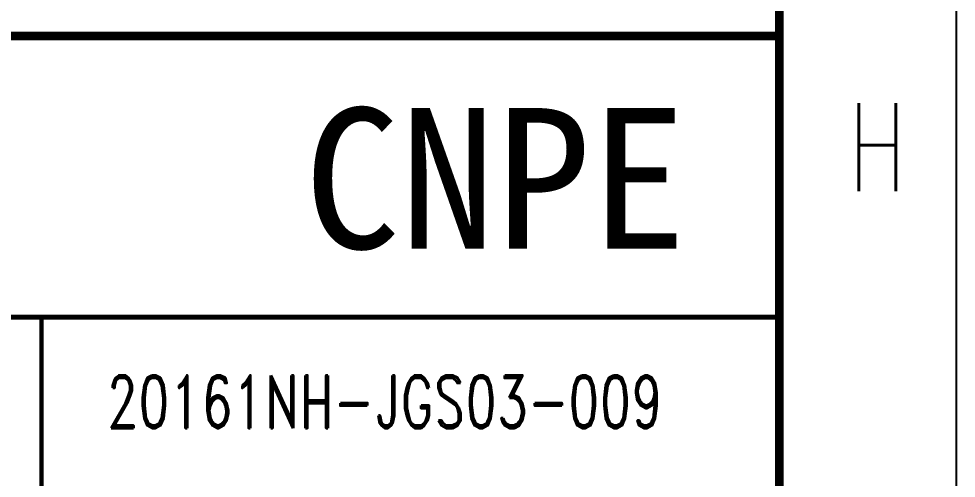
# Model space of a CAD drawing. Extents: x -383207 to 558143, y -95136 to 11777.
# Drawn here: x 292028 to 293363, y -92912 to -92258 of the extents above; entities that cross this region are included whole.
import ezdxf

# ---------------------------------------------------------------- set-up
doc = ezdxf.new("R2010")
doc.units = 0
doc.layers.get('0').update_dxf_attribs({"linetype": 'CONTINUOUS'})
for name, color, linetype in [('1', 7, 'CONTINUOUS'), ('B版云线202106', 2, 'CONTINUOUS'), ('PUB_TEXT', 7, 'CONTINUOUS'), ('TK', 4, 'CONTINUOUS')]:
    doc.layers.add(name, color=color, linetype=linetype)
doc.styles.add('HZ', font='TXT.shx', dxfattribs={"width": 0.7, "bigfont": 'hz.shx'})
doc.styles.add('romand', font='romand.shx', dxfattribs={"width": 0.7, "height": 200, "bigfont": 'OCHINESE.shx'})
doc.styles.add('宋体', font='', dxfattribs={"width": 0.7})
doc.styles.get('宋体').set_extended_font_data('SimSun')

# ---------------------------------------------------------------- blocks, each defined once
blk = doc.blocks.new('tk1')
at = {"color": 4, "flags": 128}
blk.add_lwpolyline([(82683.8, -541567.7), (82683.8, -562592.7)], dxfattribs=at)
blk.add_lwpolyline([(46133.8, -541817.7), (82431.8, -541817.7), (82431.8, -562342.7), (46133.8, -562342.7)], close=True)
at = {"color": 0, "style": 'HZ', "width": 0.7}
blk.add_text('H', height=125, dxfattribs=at).set_placement((82530.1, -561122.6))

msp = doc.modelspace()

# ---------------------------------------------------------------- linework, layer by layer
msp.add_lwpolyline([(256188, -72948.5), (293363, -72948.5), (293363, -93973.5), (256188, -93973.5)], close=True)
at = {"layer": '1', "color": 2, "const_width": 12.5}
for points in [[(288610.7, -93732.8), (293111, -93732.8), (293111, -90438.6), (288610.7, -90438.6)], [(288610.7, -92282.8), (293111, -92282.8), (293111, -93732.8), (288610.7, -93732.8)]]:
    msp.add_lwpolyline(points, close=True, dxfattribs=at)
at = {"layer": '1', "color": 2}
for points, const_width in [([(288610.7, -92682.8), (293111, -92682.8)], 7.5), ([(292060.9, -92682.8), (292060.9, -92932.8)], 6.25)]:
    msp.add_lwpolyline(points, dxfattribs=dict(at, const_width=const_width))

# ---------------------------------------------------------------- block references
at = {"layer": 'B版云线202106'}
msp.add_blockref('tk1', (210679.2, 468619.2), dxfattribs=at)

# ---------------------------------------------------------------- texts
at = {"layer": 'PUB_TEXT', "color": 2, "style": '宋体'}
msp.add_text('CNPE', height=200.01, dxfattribs=at).set_placement((292434.8, -92585.2))
at = {"layer": 'TK', "color": 1, "style": 'romand', "width": 0.7}
msp.add_text('20161NH-JGS03-009', height=75.004, dxfattribs=at).set_placement((292153.3, -92840.6))

doc.saveas('drawing.dxf')
